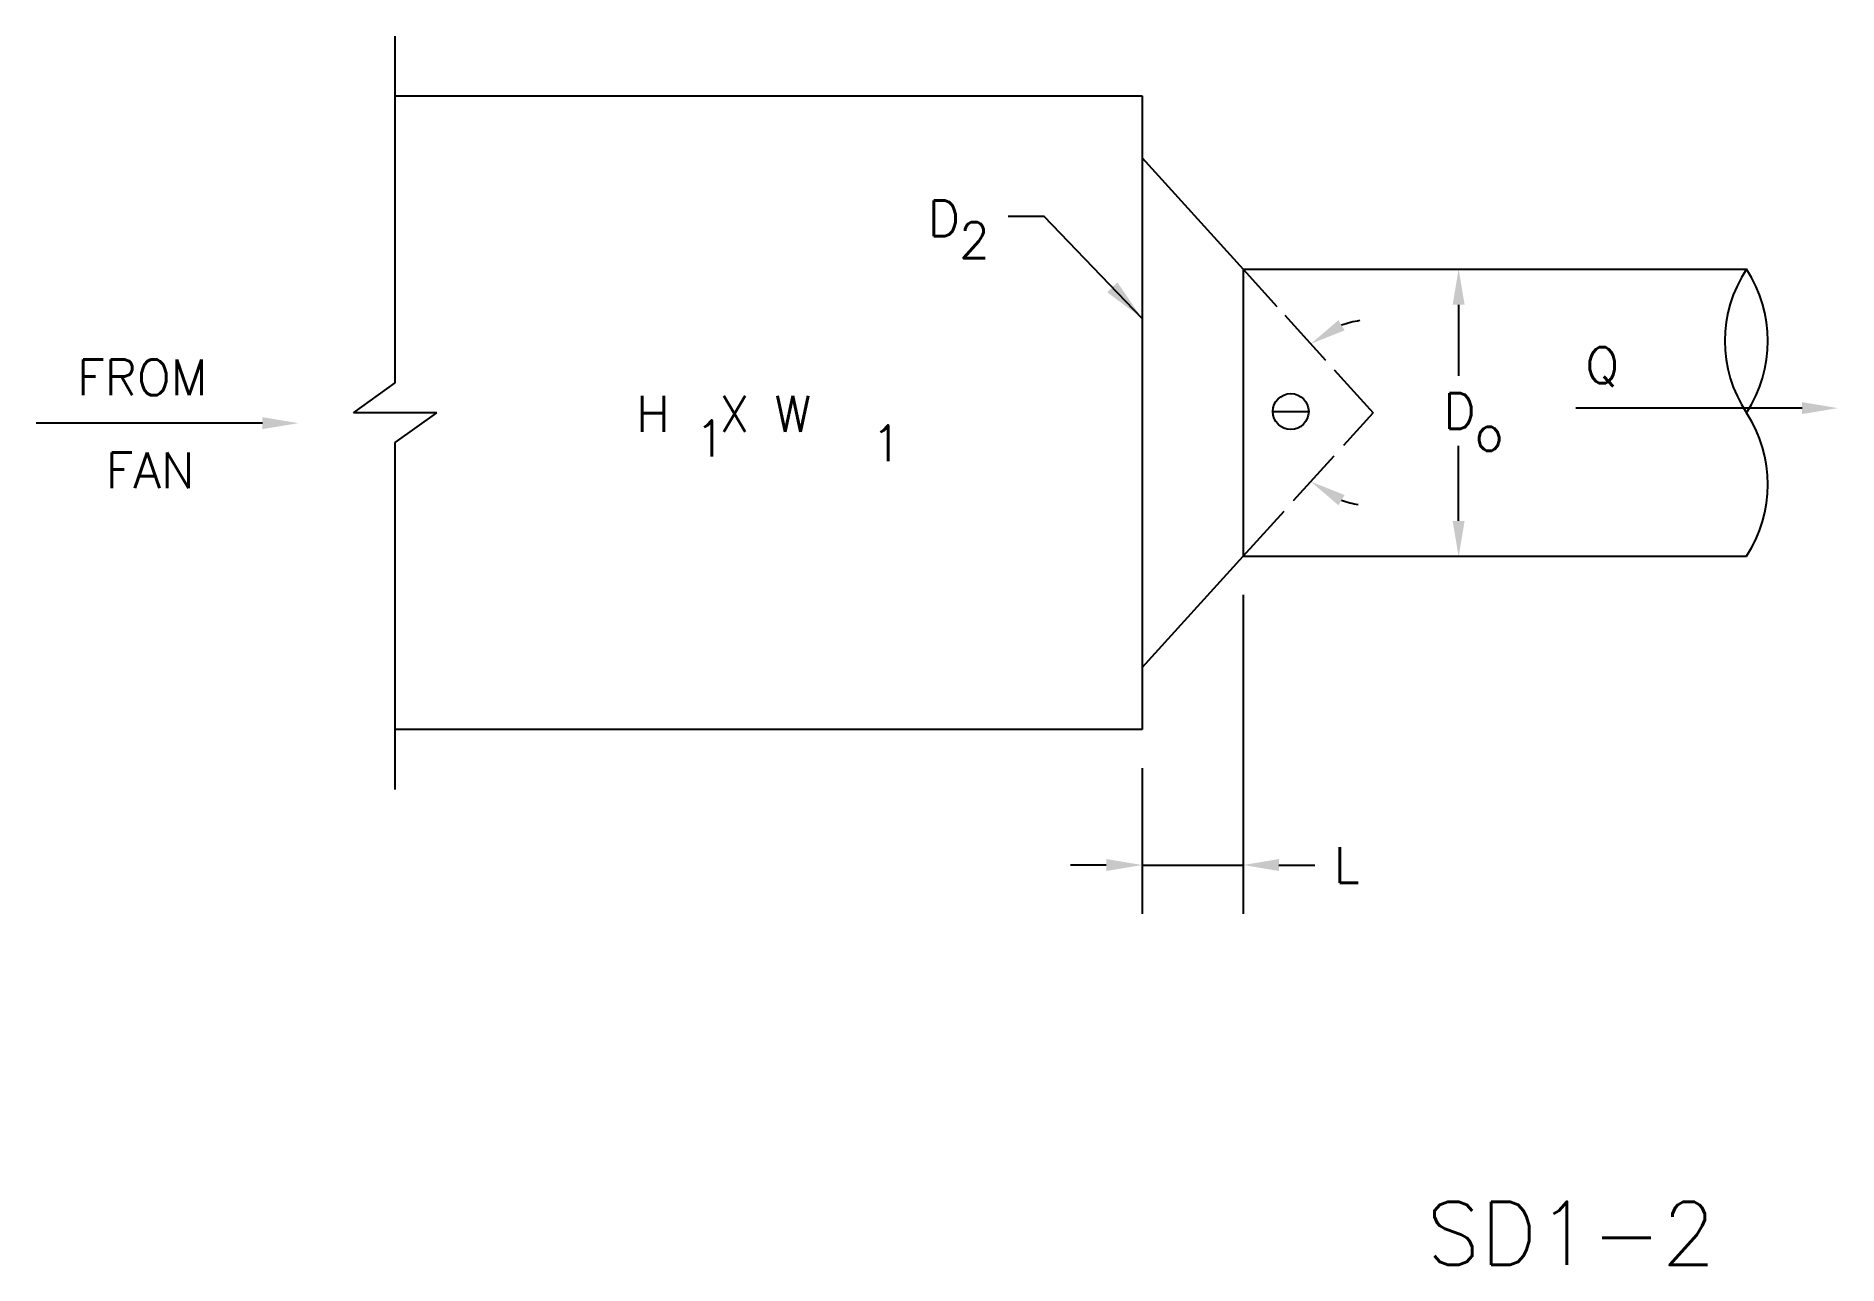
# Model space of a CAD drawing. Extents: x 2.5 to 8.78, y 1.73 to 6.02.
import ezdxf
from ezdxf.enums import TextEntityAlignment as Align

# ---------------------------------------------------------------- set-up
doc = ezdxf.new("R2010")
doc.units = 0
doc.header["$LTSCALE"] = 0.5
doc.header["$MEASUREMENT"] = 0
doc.layers.get('0').update_dxf_attribs({"linetype": 'CONTINUOUS'})
doc.layers.add('NUMBER', color=7, linetype='CONTINUOUS')
doc.styles.add('ROMANS', font='romans')
doc.dimstyles.get("Standard").update_dxf_attribs({"dimtxt": 0.18, "dimasz": 0.18, "dimexe": 0.18, "dimexo": 0.0625, "dimgap": 0.09, "dimtad": 0, "dimtih": 1, "dimtoh": 1, "dimdec": 4, "dimzin": 0, "dimdsep": 46, "dimtxsty": 'Standard', "dimcen": 0.09, "dimadec": 0, "dimazin": 0, "dimtfac": 1, "dimtdec": 4, "dimtofl": 0, "dimtmove": 0, "dimatfit": 3, "dimfxl": 0, "dimtolj": 1, "dimtzin": 0, "dimarcsym": 0})

msp = doc.modelspace()

# ---------------------------------------------------------------- linework, layer by layer
for p, q in [((3.7525, 4.8078), (3.7525, 6.0157)), ((3.7525, 5.8074), (6.3549, 5.8074)), ((6.3549, 5.8074), (6.3549, 3.5999)), ((6.3549, 5.5915), (6.7068, 5.2037)), ((6.7068, 5.2037), (6.7068, 4.2037)), ((6.7068, 5.2037), (8.4607, 5.2037)), ((7.4579, 5.0797), (7.4579, 4.8324)), ((3.6076, 4.7037), (3.7525, 4.8078)), ((8.6545, 4.7196), (7.8657, 4.7196)), ((3.2898, 4.6673), (2.501, 4.6673)), ((3.8975, 4.7037), (3.6076, 4.7037)), ((3.7525, 4.5995), (3.8975, 4.7037)), ((6.8103, 4.7077), (6.9353, 4.7077)), ((3.7525, 3.3916), (3.7525, 4.5995)), ((7.4579, 4.3266), (7.4579, 4.5877)), ((6.3549, 3.8159), (6.7068, 4.2037)), ((6.7068, 4.2037), (8.4607, 4.2037)), ((6.7068, 4.0695), (6.7068, 2.9575)), ((6.3549, 3.5999), (3.7525, 3.5999)), ((6.3549, 3.4657), (6.3549, 2.9575)), ((6.2299, 3.128), (6.1049, 3.128)), ((6.3549, 3.128), (6.7068, 3.128)), ((6.8318, 3.128), (6.9568, 3.128))]:
    msp.add_line(p, q)
at = {"linetype": 'Continuous'}
for p, q in [((6.7068, 5.2037), (6.8247, 5.0738)), ((6.8528, 5.0429), (6.994, 4.8872)), ((7.0247, 4.8534), (7.1606, 4.7037)), ((7.0576, 4.5901), (7.1606, 4.7037)), ((6.8828, 4.3975), (7.0242, 4.5534)), ((6.7068, 4.2037), (6.8494, 4.3608))]:
    msp.add_line(p, q, dxfattribs=at)
msp.add_circle((6.8728, 4.7077), 0.0625)
for centre, radius, start, end in [((8.8385, 4.9537), 0.453, 146.50398, 213.49602), ((8.0811, 4.9537), 0.4546, 326.63583, 33.36417), ((7.1606, 4.7037), 0.3241, 98.35671, 109.98612), ((8.0811, 4.4537), 0.4546, 326.63583, 33.36417), ((7.1606, 4.7037), 0.3241, 250.01388, 260.67908)]:
    msp.add_arc(centre, radius, start, end)
for points in [[(7.437, 5.0797), (7.4787, 5.0797), (7.4579, 5.2047)], [(7.0606, 4.9904), (7.039, 5.0261), (6.9428, 4.9437)], [(8.6545, 4.7405), (8.6545, 4.6988), (8.7795, 4.7196)], [(3.2898, 4.6881), (3.2898, 4.6464), (3.4148, 4.6673)], [(7.0606, 4.4169), (7.039, 4.3812), (6.9428, 4.4637)], [(7.4787, 4.3266), (7.437, 4.3266), (7.4579, 4.2016)], [(6.2299, 3.1488), (6.2299, 3.1072), (6.3549, 3.128)], [(6.8318, 3.1488), (6.8318, 3.1072), (6.7068, 3.128)]]:
    msp.add_solid(points)

# ---------------------------------------------------------------- texts
at = {"style": 'ROMANS'}
for s, p in [('D', (5.6082, 5.3184)), ('2', (5.7167, 5.2421)), ('Q', (7.8994, 4.8064)), ('FROM', (2.6434, 4.7643)), ('D', (7.4045, 4.6471)), ('H  X W', (4.5917, 4.6369)), ('1', (4.7966, 4.5516)), ('1', (5.411, 4.5345)), ('o', (7.513, 4.5708)), ('FAN', (2.7434, 4.4406))]:
    msp.add_text(s, height=0.125, dxfattribs=at).set_placement(p)
msp.add_text('L', height=0.125, dxfattribs=at).set_placement((7.0676, 3.128), align=Align.MIDDLE_CENTER)
at = {"layer": 'NUMBER', "style": 'ROMANS'}
msp.add_text('SD1-2', height=0.22, dxfattribs=at).set_placement((7.3449, 1.7349))

# ---------------------------------------------------------------- leaders
at = {"layer": 'NUMBER'}
msp.add_leader([(6.3549, 5.0322), (6.0142, 5.387), (5.8886, 5.387)], dimstyle='Standard', override={"dimtxt": 0.15, "dimasz": 0.15, "dimgap": 0.09, "dimtad": 0, "dimtofl": 1, "dimtmove": 2}, dxfattribs=at)

doc.saveas('drawing.dxf')
